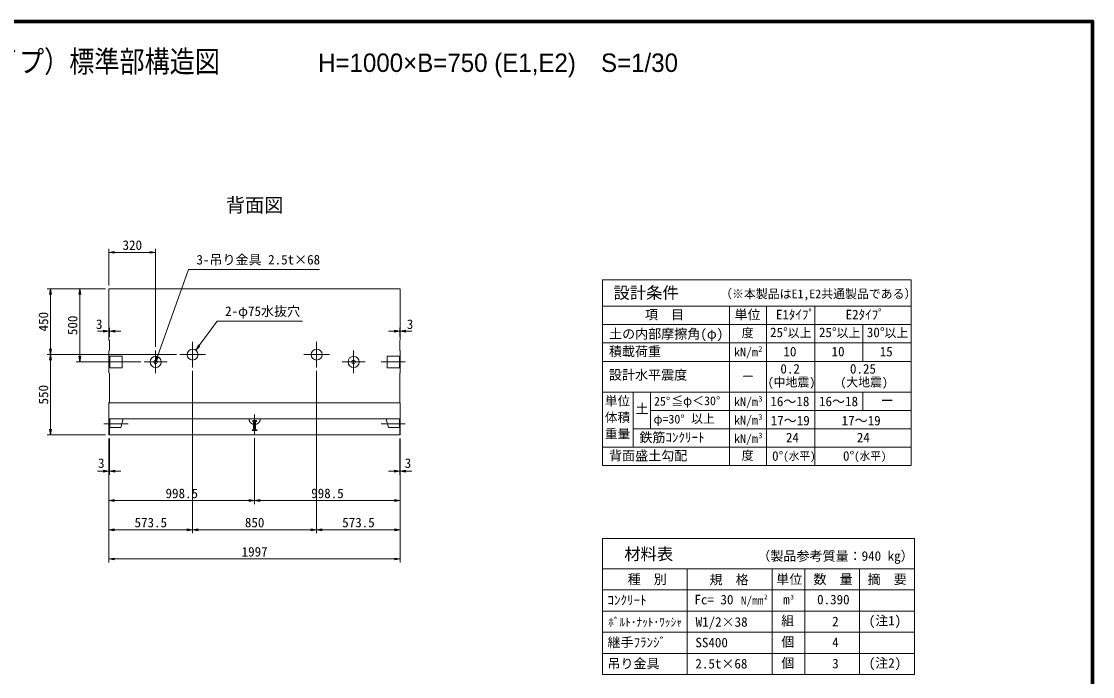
# Model space of a CAD drawing. Units: millimetres at full size, sheet at 1:30; some dimension numbers follow another scale. Extents: x 122209 to 134059, y -1498 to 6777.
# Drawn here: x 126717 to 134059, y 2290 to 6777 of the extents above; entities that cross this region are included whole.
import ezdxf
from ezdxf.enums import TextEntityAlignment as Align

# ---------------------------------------------------------------- set-up
doc = ezdxf.new("R2010")
doc.units = ezdxf.units.MM
doc.header["$LTSCALE"] = 30
doc.linetypes.add('CHAIN', pattern=[18.5, 12, -1.5, 3.5, -1.5])
doc.linetypes.add('DASHED', pattern=[7.5, 6, -1.5])
for name, color, linetype, lineweight in [('01図枠', 1, 'Continuous', 70), ('中心', 6, 'CHAIN', 9), ('外形線', 7, 'Continuous', 13), ('寸法', 2, 'Continuous', 9), ('細線', 4, 'Continuous', 9)]:
    doc.layers.add(name, color=color, linetype=linetype, lineweight=lineweight)
doc.layers.add('文字', color=7, linetype='Continuous')
doc.styles.add('ＭＳ ゴシック', font='')
doc.styles.add('ＭＳ Ｐゴシック', font='')
doc.styles.get('ＭＳ ゴシック').set_extended_font_data('MS Gothic')
doc.styles.get('ＭＳ Ｐゴシック').set_extended_font_data('MS PGothic')

# ---------------------------------------------------------------- blocks, each defined once
blk = doc.blocks.new('open_arrow')
at = {"color": 0, "linetype": 'Continuous', "lineweight": -2}
blk.add_lwpolyline([(7.5, 1.25), (0, 0), (7.5, -1.25)], dxfattribs=at)

msp = doc.modelspace()

# ---------------------------------------------------------------- linework, layer by layer
at = {"layer": '01図枠'}
msp.add_lwpolyline([(122208.55, -1383.36), (134058.55, -1383.36), (134058.55, 6776.64), (122208.55, 6776.64)], close=True, dxfattribs=at)
at = {"layer": '中心'}
for p, q in [((127890.07, 4407.71), (127890.07, 4582.71)), ((128740.07, 4407.71), (128740.07, 4582.71)), ((127636.57, 4523.71), (127636.57, 4366.71)), ((127802.57, 4495.21), (127977.57, 4495.21)), ((128652.57, 4495.21), (128827.57, 4495.21)), ((128993.57, 4523.71), (128993.57, 4366.71)), ((127447.57, 4445.21), (127282.57, 4445.21)), ((127715.07, 4445.21), (127558.07, 4445.21)), ((128915.07, 4445.21), (129072.07, 4445.21)), ((129182.57, 4445.21), (129347.57, 4445.21)), ((128315.07, 4085.21), (128315.07, 3946.21)), ((127447.57, 4020.21), (127282.57, 4020.21)), ((129182.57, 4020.21), (129347.57, 4020.21))]:
    msp.add_line(p, q, dxfattribs=at)
at = {"layer": '外形線'}
for p, q in [((127316.57, 4945.21), (129313.57, 4945.21)), ((127316.57, 4595.21), (127316.57, 4945.21)), ((129313.57, 4595.21), (129313.57, 4945.21)), ((127316.57, 4595.21), (127319.57, 4592.21)), ((127319.57, 4523.21), (127319.57, 4592.21)), ((129313.57, 4595.21), (129310.57, 4592.21)), ((129310.57, 4523.21), (129310.57, 4592.21)), ((127316.57, 4520.21), (127319.57, 4523.21)), ((127316.57, 4370.21), (127316.57, 4520.21)), ((129313.57, 4520.21), (129310.57, 4523.21)), ((129313.57, 4370.21), (129313.57, 4520.21)), ((127316.57, 4370.21), (127319.57, 4367.21)), ((127319.57, 4168.21), (127319.57, 4367.21)), ((129313.57, 4370.21), (129310.57, 4367.21)), ((129310.57, 4168.21), (129310.57, 4367.21)), ((127316.57, 4165.21), (127319.57, 4168.21)), ((127316.57, 4165.21), (127316.57, 3945.21)), ((129313.57, 4165.21), (129310.57, 4168.21)), ((129313.57, 4165.21), (129313.57, 3945.21)), ((129313.57, 4055.21), (127316.57, 4055.21)), ((127316.57, 3945.21), (129313.57, 3945.21))]:
    msp.add_line(p, q, dxfattribs=at)
for centre in [(127890.07, 4495.21), (128740.07, 4495.21)]:
    msp.add_circle(centre, 37.5, dxfattribs=at)
at = {"layer": '寸法'}
for p, q in [((127316.57, 4969.21), (127316.57, 5219.21)), ((127636.57, 4547.71), (127636.57, 5219.21)), ((127316.57, 5195.21), (127636.57, 5195.21)), ((127292.57, 4945.21), (126892.57, 4945.21)), ((126916.57, 4495.21), (126916.57, 4945.21)), ((127292.57, 4945.21), (127092.57, 4945.21)), ((127116.57, 4945.21), (127116.57, 4445.21)), ((127238.57, 4654.81), (127397.57, 4654.81)), ((127316.57, 4619.21), (127316.57, 4678.81)), ((127319.57, 4616.21), (127319.57, 4678.81)), ((129391.57, 4654.81), (129232.57, 4654.81)), ((129310.57, 4616.21), (129310.57, 4678.81)), ((129313.57, 4619.21), (129313.57, 4678.81)), ((127778.57, 4495.21), (126892.57, 4495.21)), ((127778.57, 4495.21), (126892.57, 4495.21)), ((126916.57, 3945.21), (126916.57, 4495.21)), ((127534.07, 4445.21), (127092.57, 4445.21)), ((127890.07, 4383.71), (127890.07, 3271.21)), ((127890.07, 4383.71), (127890.07, 3271.21)), ((128740.07, 4383.71), (128740.07, 3271.21)), ((128740.07, 4383.71), (128740.07, 3271.21)), ((127292.57, 3945.21), (126892.57, 3945.21)), ((127316.57, 3921.21), (127316.57, 3071.21)), ((127316.57, 3921.21), (127316.57, 3271.21)), ((127316.57, 3921.21), (127316.57, 3471.21)), ((127316.57, 3921.21), (127316.57, 3671.85)), ((127319.57, 3921.21), (127319.57, 3671.85)), ((128315.07, 3922.21), (128315.07, 3471.21)), ((128315.07, 3922.21), (128315.07, 3471.21)), ((129310.57, 3921.21), (129310.57, 3671.85)), ((129313.57, 3921.21), (129313.57, 3071.21)), ((129313.57, 3921.21), (129313.57, 3271.21)), ((129313.57, 3921.21), (129313.57, 3471.21)), ((129313.57, 3921.21), (129313.57, 3671.85)), ((127238.57, 3695.85), (127397.57, 3695.85)), ((129391.57, 3695.85), (129232.57, 3695.85)), ((127316.57, 3495.21), (128315.07, 3495.21)), ((128315.07, 3495.21), (129313.57, 3495.21)), ((127316.57, 3295.21), (127890.07, 3295.21)), ((127890.07, 3295.21), (128740.07, 3295.21)), ((128740.07, 3295.21), (129313.57, 3295.21)), ((127316.57, 3095.21), (129313.57, 3095.21))]:
    msp.add_line(p, q, dxfattribs=at)
at = {"layer": '寸法', "color": 3}
for p, q in [((130699.39, 3860.65), (130699.39, 5006.19)), ((130699.39, 5006.19), (132814.39, 5006.19)), ((132814.39, 3734.65), (132814.39, 5006.19)), ((130699.39, 3734.65), (130699.39, 4826.65)), ((130699.39, 4826.65), (132814.39, 4826.65)), ((131569.39, 3734.65), (131569.39, 4826.65)), ((131824.39, 3734.65), (131824.39, 4826.65)), ((132154.39, 3734.65), (132154.39, 4826.65)), ((130699.39, 4700.65), (132814.39, 4700.65)), ((132484.39, 4448.65), (132484.39, 4700.65)), ((130699.39, 4574.65), (132814.39, 4574.65)), ((130699.39, 4448.65), (132814.39, 4448.65)), ((130699.39, 4238.65), (132814.39, 4238.65)), ((130909.39, 3860.65), (130909.39, 4238.65)), ((131029.39, 3986.65), (131029.39, 4238.65)), ((132484.39, 4112.65), (132484.39, 4238.65)), ((131029.39, 4112.65), (132814.39, 4112.65)), ((130909.39, 3986.65), (132814.39, 3986.65)), ((130699.39, 3860.65), (132814.39, 3860.65)), ((130699.39, 3734.65), (132814.39, 3734.65)), ((130699.39, 2302.96), (130699.39, 3234.65)), ((130699.39, 3234.65), (132836.89, 3234.65)), ((132836.89, 2302.96), (132836.89, 3234.65)), ((130699.39, 3028.12), (132836.89, 3028.12)), ((131280.64, 2302.96), (131280.64, 3028.12)), ((131861.89, 2302.96), (131861.89, 3028.12)), ((132086.89, 2302.96), (132086.89, 3028.12)), ((132086.89, 2447.99), (132086.89, 3028.12)), ((132461.89, 2302.96), (132461.89, 3028.12)), ((130699.39, 2883.09), (132836.89, 2883.09)), ((130699.39, 2738.05), (132836.89, 2738.05)), ((130699.39, 2593.02), (132836.89, 2593.02)), ((130699.39, 2447.99), (132836.89, 2447.99)), ((130699.39, 2302.96), (132836.89, 2302.96))]:
    msp.add_line(p, q, dxfattribs=at)
at = {"layer": '寸法', "color": 3, "linetype": 'DASHED'}
for p, q in [((128353.57, 4055.21), (128276.57, 4055.21)), ((128327.57, 4044.21), (128302.57, 4044.21)), ((128302.57, 4044.21), (128302.57, 4035.87)), ((128327.57, 4035.87), (128327.57, 4044.21)), ((128308.07, 3983.87), (128297.57, 3976.21)), ((128297.57, 3976.21), (128332.57, 3976.21)), ((128302.57, 4035.87), (128327.57, 4035.87)), ((128308.07, 4035.87), (128308.07, 3983.87)), ((128322.07, 3983.87), (128308.07, 3983.87)), ((128322.07, 4035.87), (128322.07, 3983.87)), ((128332.57, 3976.21), (128322.07, 3983.87))]:
    msp.add_line(p, q, dxfattribs=at)
at = {"layer": '寸法'}
for points in [[(127636.57, 4445.21), (127649.69, 4481.94), (127862.41, 5077.61), (128759.82, 5077.61)], [(127912.28, 4525.43), (127935.38, 4556.85), (128058.91, 4724.93), (128642.15, 4724.93)]]:
    msp.add_lwpolyline(points, dxfattribs=at)
at = {"layer": '寸法', "color": 3}
for centre, radius in [((127636.57, 4445.21), 38.5), ((128993.57, 4445.21), 38.5), ((127636.57, 4445.21), 12.5), ((128993.57, 4445.21), 12.5)]:
    msp.add_circle(centre, radius, dxfattribs=at)
at = {"layer": '寸法', "color": 3, "linetype": 'DASHED'}
msp.add_arc((128315.07, 4055.21), 38.5, 180, 0, dxfattribs=at)
at = {"layer": '細線'}
for p, q in [((127322.57, 4405.21), (127322.57, 4485.21)), ((127407.57, 4485.21), (127322.57, 4485.21)), ((127407.57, 4405.21), (127407.57, 4485.21)), ((129222.57, 4405.21), (129222.57, 4485.21)), ((129222.57, 4485.21), (129307.57, 4485.21)), ((129307.57, 4405.21), (129307.57, 4485.21)), ((127407.57, 4405.21), (127322.57, 4405.21)), ((129222.57, 4405.21), (129307.57, 4405.21)), ((129313.57, 4165.21), (127316.57, 4165.21)), ((127319.57, 3945.21), (127319.57, 4055.21)), ((129310.57, 3945.21), (129310.57, 4055.21))]:
    msp.add_line(p, q, dxfattribs=at)
at = {"layer": '細線', "linetype": 'DASHED'}
for p, q in [((127322.57, 3995.21), (127322.57, 4055.21)), ((127322.57, 4055.21), (127413.57, 4055.21)), ((127398.57, 3995.21), (127413.57, 4055.21)), ((129231.57, 3995.21), (129216.57, 4055.21)), ((129307.57, 4055.21), (129216.57, 4055.21)), ((129307.57, 3995.21), (129307.57, 4055.21)), ((127322.57, 3995.21), (127398.57, 3995.21)), ((129307.57, 3995.21), (129231.57, 3995.21))]:
    msp.add_line(p, q, dxfattribs=at)

# ---------------------------------------------------------------- block references
at = {"layer": '寸法', "xscale": 5.2, "yscale": 5.2}
for p in [(127316.57, 5195.21), (127319.57, 4654.81), (129313.57, 4654.81), (127319.57, 3695.85), (129313.57, 3695.85), (127316.57, 3495.21), (128315.07, 3495.21), (127316.57, 3295.21), (127890.07, 3295.21), (128740.07, 3295.21), (127316.57, 3095.21)]:
    msp.add_blockref('open_arrow', p, dxfattribs=at)
for p, rotation in [((127636.57, 5195.21), 180), ((126916.57, 4945.21), 270), ((127116.57, 4945.21), 270), ((127316.57, 4654.81), 180), ((129310.57, 4654.81), 180), ((127912.28, 4525.43), 53.7), ((126916.57, 4495.21), 90), ((126916.57, 4495.21), 270), ((127116.57, 4445.21), 90), ((127636.57, 4445.21), 70.3), ((126916.57, 3945.21), 90), ((127316.57, 3695.85), 180), ((129310.57, 3695.85), 180), ((128315.07, 3495.21), 180), ((129313.57, 3495.21), 180), ((127890.07, 3295.21), 180), ((128740.07, 3295.21), 180), ((129313.57, 3295.21), 180), ((129313.57, 3095.21), 180)]:
    msp.add_blockref('open_arrow', p, dxfattribs=dict(at, rotation=rotation))

# ---------------------------------------------------------------- texts
at = {"layer": '寸法', "style": 'ＭＳ ゴシック'}
for s, p in [('320', (127476.57, 5244.71)), ('3', (127249.8, 4702.97)), ('3', (129380.35, 4702.97)), ('3', (127264.13, 3751.45)), ('3', (129366.02, 3751.45)), ('998.5', (127815.82, 3544.71)), ('998.5', (128814.32, 3544.71)), ('573.5', (127603.32, 3344.71)), ('850', (128315.07, 3344.71)), ('573.5', (129026.82, 3344.71)), ('1997', (128315.07, 3144.71))]:
    msp.add_text(s, height=65.51, dxfattribs=at).set_placement(p, align=Align.MIDDLE_CENTER)
for s, p in [('3-吊り金具 2.5t×68', (127916.41, 5092.61)), ('2-φ75水抜穴', (128112.91, 4739.93))]:
    msp.add_text(s, height=65.51, dxfattribs=at).set_placement(p, align=Align.BOTTOM_LEFT)
at = {"layer": '寸法', "color": 3, "style": 'ＭＳ ゴシック'}
for s, height, p in [('設計条件', 81.89, (130775.12, 4853.09)), ('項\u3000目', 65.51, (130989.93, 4716.58)), ('単位', 65.51, (131604.34, 4716.58)), ('E1ﾀｲﾌﾟ', 65.51, (131887.64, 4716.58)), ('E2ﾀｲﾌﾟ', 65.51, (132365.62, 4716.58)), ('土の内部摩擦角(φ)', 65.51, (130744.63, 4584.68)), ('度', 59.81, (131653.23, 4595.89)), ('25°', 65.51, (131847.86, 4594.79)), ('以上', 59.81, (131968.6, 4595.89)), ('25°', 65.51, (132182.78, 4594.79)), ('以上', 59.81, (132303.52, 4595.89)), ('30°', 65.51, (132511.26, 4594.79)), ('以上', 59.81, (132632, 4595.89)), ('積載荷重', 65.51, (130743.2, 4464.68)), ('2', 39.16, (131767.39, 4501.93)), ('kN/m', 59.81, (131601.53, 4464.07)), ('10', 65.51, (131939.55, 4463.2)), ('10', 65.51, (132269.55, 4463.2)), ('15', 65.51, (132599.55, 4463.2)), ('0.2', 65.51, (131918.62, 4345.16)), ('0.25', 65.51, (132395.57, 4345.16)), ('設計水平震度', 65.51, (130743.85, 4303.94)), ('ー', 59.81, (131656.62, 4296.42)), ('(中地震)', 59.81, (131831.97, 4258.14)), ('(大地震)', 59.81, (132329.71, 4258.14)), ('25°', 59.81, (131052.46, 4127.44)), ('≦φ＜30°', 59.81, (131170.73, 4130.46)), ('kN/m', 59.81, (131601.85, 4123.89)), ('3', 39.16, (131767.71, 4161.75)), ('16～18', 65.51, (131849.89, 4122.11)), ('16～18', 65.51, (132183.42, 4122.11)), ('ー', 65.51, (132606.58, 4127.67)), ('土', 65.51, (130926.12, 4071.72)), ('φ=30°', 59.81, (131049.09, 4005.12)), ('以上', 59.81, (131306.81, 4007.89)), ('kN/m', 59.81, (131601.85, 3997.89)), ('3', 39.16, (131767.71, 4035.75)), ('17～19', 65.51, (131852.42, 3990.63)), ('17～19', 65.51, (132338.46, 3990.63)), ('鉄筋ｺﾝｸﾘｰﾄ', 65.51, (130952.15, 3875.59)), ('kN/m', 59.81, (131601.85, 3871.89)), ('3', 39.16, (131767.71, 3909.75)), ('24', 65.51, (131956.66, 3874.49)), ('24', 65.51, (132442.7, 3874.49)), ('背面盛土勾配', 65.51, (130744.39, 3750.58)), ('度', 59.81, (131653.23, 3755.89)), ('0°', 65.51, (131861.86, 3748.34)), ('(水平)', 54.12, (131938.18, 3756.98)), ('0°', 65.51, (132347.91, 3748.34)), ('(水平)', 54.12, (132424.22, 3756.98)), ('材料表', 81.89, (130848.54, 3064.21)), ('種\u3000別', 65.51, (130872.1, 2904.58)), ('規\u3000格', 65.51, (131433.21, 2901.48)), ('単位', 65.51, (131890.12, 2903.88)), ('数\u3000量', 65.51, (132145.42, 2904.43)), ('摘\u3000要', 65.51, (132516.65, 2904.14)), ('ｺﾝｸﾘｰﾄ', 65.51, (130733.63, 2761.34)), ('Fc= 30', 65.51, (131329.71, 2764.54)), ('N/mm', 56.96, (131647.52, 2766.18)), ('2', 32.75, (131806.19, 2809.1)), ('m', 65.51, (131937.33, 2765.41)), ('3', 32.75, (131986.36, 2807.94)), ('ﾎﾞﾙﾄ･ﾅｯﾄ･ﾜｯｼｬ', 56.96, (130738, 2616.49)), ('W1/2×38', 65.51, (131337.78, 2611.61)), ('組', 65.51, (131923.9, 2620.37)), ('(注1)', 65.51, (132523.9, 2620.37)), ('継手ﾌﾗﾝｼﾞ', 65.51, (130733.46, 2471.55)), ('SS400', 65.51, (131336.12, 2470.52)), ('個', 65.51, (131924.9, 2475.34)), ('個', 65.51, (131924.9, 2330.31)), ('(注2)', 65.51, (132523.9, 2330.31)), ('吊り金具', 65.51, (130733.46, 2326.52)), ('2.5t×68', 65.51, (131336.12, 2325.49))]:
    msp.add_text(s, height=height, dxfattribs=at).set_placement(p, align=Align.BOTTOM_LEFT)
for s, height, p in [('（※本製品はE1,E2共通製品である）', 59.81, (131505.68, 4940.64)), ('単位', 63.93, (130715.24, 4208.96)), ('体積', 63.93, (130715.24, 4096.73)), ('重量', 63.93, (130715.24, 3984.5))]:
    msp.add_text(s, height=height, dxfattribs=at).set_placement(p, align=Align.TOP_LEFT)
at = {"layer": '寸法', "style": 'ＭＳ ゴシック'}
for s, p in [('450', (126867.07, 4720.21)), ('500', (127067.07, 4695.21)), ('550', (126867.07, 4220.21))]:
    msp.add_text(s, height=65.51, rotation=90, dxfattribs=at).set_placement(p, align=Align.MIDDLE_CENTER)
at = {"layer": '寸法', "color": 3, "style": 'ＭＳ ゴシック'}
for s, p in [('（製品参考質量：940 kg）', (132832.35, 3063.38)), ('0.390', (132393.27, 2764.9)), ('2', (132318.43, 2615.11)), ('4', (132318.23, 2471.85)), ('3', (132318.23, 2326.82))]:
    msp.add_text(s, height=65.51, dxfattribs=at).set_placement(p, align=Align.BOTTOM_RIGHT)
at = {"layer": '文字', "style": 'ＭＳ Ｐゴシック', "width": 0.85}
msp.add_text(' KLウォール3型（Eタイプ）標準部構造図\u3000\u3000\u3000\u3000\u3000\u3000\u3000\u3000\u3000\u3000\u3000\u3000\u3000\u3000\u3000 \u3000\u3000\u3000\u3000', height=148.5, dxfattribs=at).set_placement((128133.55, 6383.47), align=Align.BOTTOM_CENTER)
at = {"layer": '文字', "style": 'ＭＳ Ｐゴシック'}
msp.add_text('H=1000×B=750 (E1,E2)\u3000S=1/30', height=126.2, dxfattribs=at).set_placement((128750.05, 6392.97), align=Align.BOTTOM_LEFT)
msp.add_text(' 背面図 ', height=96.5, dxfattribs=at).set_placement((128315.07, 5441.95), align=Align.BOTTOM_CENTER)

doc.saveas('drawing.dxf')
